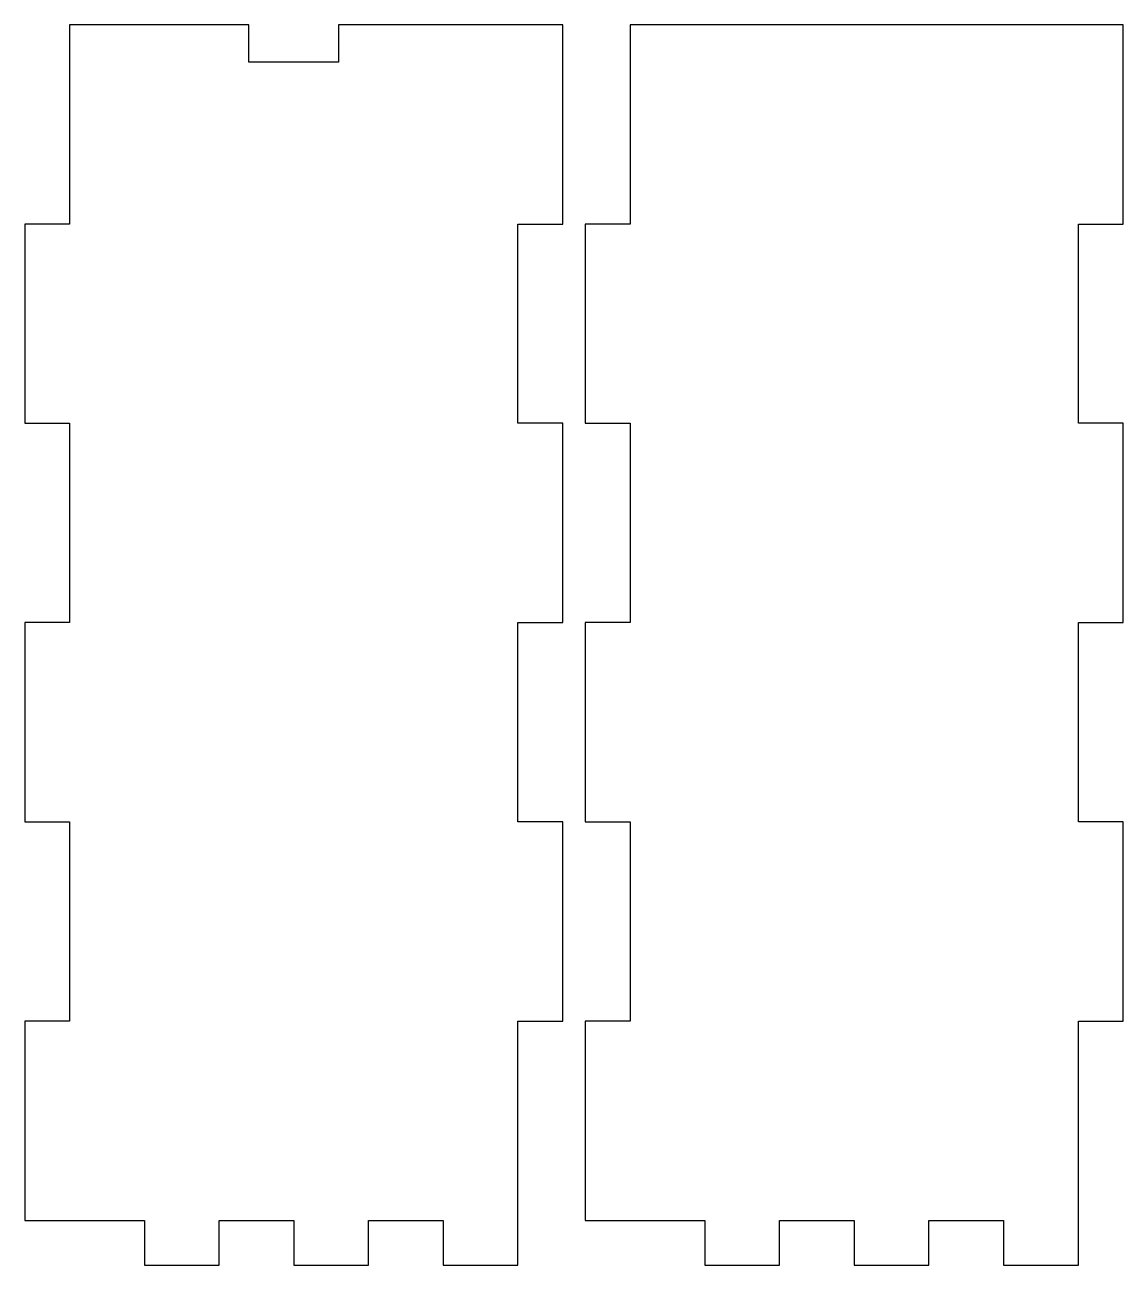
# Model space of a CAD drawing. Header units: metres. Extents: x -42 to 130, y -48 to 100.
# Drawn here: x -18 to 55.5, y 17 to 100 of the extents above; entities that cross this region are included whole.
import ezdxf

# ---------------------------------------------------------------- set-up
doc = ezdxf.new("R2010")
doc.units = ezdxf.units.M

msp = doc.modelspace()

# ---------------------------------------------------------------- linework, layer by layer
for p, q in [((-3, 100), (-15, 100)), ((-15, 100), (-15, 86.6667)), ((-3, 97.5), (-3, 100)), ((18, 100), (3, 100)), ((3, 100), (3, 97.5)), ((18, 86.6667), (18, 100)), ((55.5, 100), (22.5, 100)), ((22.5, 100), (22.5, 86.6667)), ((55.5, 86.6667), (55.5, 100)), ((3, 97.5), (-3, 97.5)), ((-15, 86.6667), (-18, 86.6667)), ((-18, 86.6667), (-18, 73.3333)), ((15, 73.3333), (15, 86.6667)), ((15, 86.6667), (18, 86.6667)), ((22.5, 86.6667), (19.5, 86.6667)), ((19.5, 86.6667), (19.5, 73.3333)), ((52.5, 73.3333), (52.5, 86.6667)), ((52.5, 86.6667), (55.5, 86.6667)), ((-18, 73.3333), (-15, 73.3333)), ((-15, 73.3333), (-15, 60)), ((18, 73.3333), (15, 73.3333)), ((18, 60), (18, 73.3333)), ((19.5, 73.3333), (22.5, 73.3333)), ((22.5, 73.3333), (22.5, 60)), ((55.5, 73.3333), (52.5, 73.3333)), ((55.5, 60), (55.5, 73.3333)), ((-15, 60), (-18, 60)), ((-18, 60), (-18, 46.6667)), ((15, 46.6667), (15, 60)), ((15, 60), (18, 60)), ((22.5, 60), (19.5, 60)), ((19.5, 60), (19.5, 46.6667)), ((52.5, 46.6667), (52.5, 60)), ((52.5, 60), (55.5, 60)), ((-18, 46.6667), (-15, 46.6667)), ((-15, 46.6667), (-15, 33.3333)), ((18, 46.6667), (15, 46.6667)), ((18, 33.3333), (18, 46.6667)), ((19.5, 46.6667), (22.5, 46.6667)), ((22.5, 46.6667), (22.5, 33.3333)), ((55.5, 46.6667), (52.5, 46.6667)), ((55.5, 33.3333), (55.5, 46.6667)), ((-15, 33.3333), (-18, 33.3333)), ((-18, 33.3333), (-18, 20)), ((15, 17), (15, 33.3333)), ((15, 33.3333), (18, 33.3333)), ((22.5, 33.3333), (19.5, 33.3333)), ((19.5, 33.3333), (19.5, 20)), ((52.5, 17), (52.5, 33.3333)), ((52.5, 33.3333), (55.5, 33.3333)), ((-18, 20), (-10, 20)), ((-10, 20), (-10, 17)), ((-5, 20), (0, 20)), ((-5, 17), (-5, 20)), ((0, 20), (0, 17)), ((5, 17), (5, 20)), ((5, 20), (10, 20)), ((10, 20), (10, 17)), ((19.5, 20), (27.5, 20)), ((27.5, 20), (27.5, 17)), ((32.5, 20), (37.5, 20)), ((32.5, 17), (32.5, 20)), ((37.5, 20), (37.5, 17)), ((42.5, 17), (42.5, 20)), ((42.5, 20), (47.5, 20)), ((47.5, 20), (47.5, 17)), ((-10, 17), (-5, 17)), ((0, 17), (5, 17)), ((10, 17), (15, 17)), ((27.5, 17), (32.5, 17)), ((37.5, 17), (42.5, 17)), ((47.5, 17), (52.5, 17))]:
    msp.add_line(p, q)

doc.saveas('drawing.dxf')
